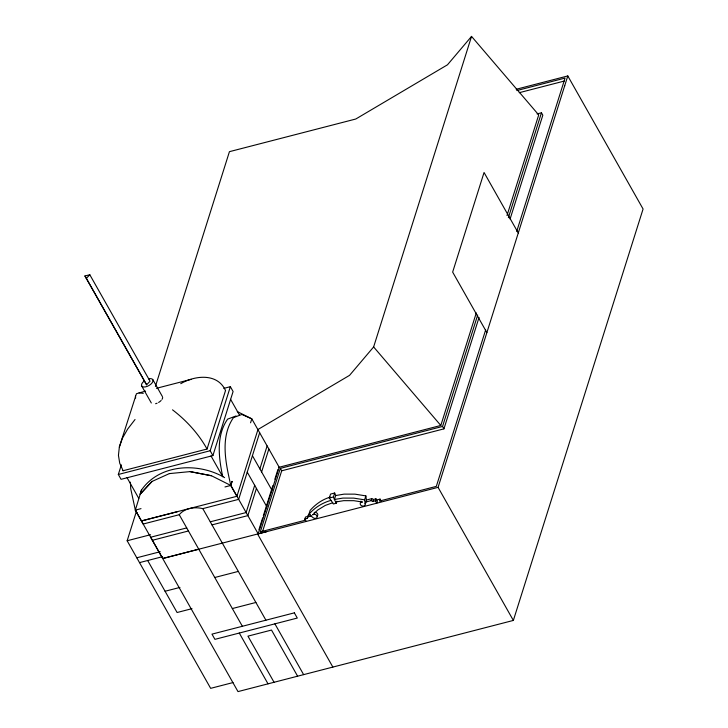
<?xml version="1.0" encoding="UTF-8"?>
<svg xmlns="http://www.w3.org/2000/svg" width="728" height="728" viewBox="0 0 728 728"><rect width="100%" height="100%" fill="white"/><g stroke="black" fill="none" stroke-linecap="round" stroke-linejoin="round"><path stroke-width="1.09" d="M145.582 391.118L136.445 393.712L119.337 447.028L118.446 455.355L119.729 463.254L123.123 470.716M224.624 477.641C198.762 462.289 159.678 463.654 141.459 490.08L135.326 510.146L237.992 691.6L513.358 620.429L643.079 209.009L567.795 75.94L516.207 89.271M223.805 388.379L230.367 386.677L233.096 391.518L212.904 455.582L121.057 479.324L118.327 474.483L121.358 464.874M155.392 386.468L229.429 151.67L355.774 119.019L447.474 64.81L471.544 36.4L538.72 114.915L506.997 215.543M169.378 473.591L152.025 481.454L140.176 494.166L141.459 490.08M233.015 682.564L210.656 688.342L127.154 540.758L136.555 510.938M259.659 432.732L238.657 499.353L202.803 508.626A23.878 18.227 17.5 0 0 179.243 514.714L143.179 524.033L141.459 520.939L236.919 496.287L257.921 429.675M198.762 549.212L162.717 558.494L150.651 537.228L186.714 527.909M225.562 390.445L207.034 449.03C198.526 433.661 186.441 420.484 172.518 409.837M212.904 455.582L210.165 450.741L230.367 386.677M222.704 476.613L210.993 455.919M236.919 496.287L230.803 485.449L232.086 481.381M250.559 422.813L251.806 418.855L237.273 411.566M266.757 531.64L258.185 533.833L230.794 485.44L232.05 481.49M254.7 485.321L246.119 512.548L210.265 521.821M259.887 468.896L267.121 445.936M256.438 488.388L247.857 515.615L212.003 524.888M261.616 471.962L268.86 448.994M258.931 529.711L262.662 517.89M263.336 515.743L272.827 485.658M274.856 479.206L277.905 469.542M258.185 533.833L279.179 467.24L251.806 418.855L241.869 414.459L233.451 417.626C219.765 437.537 225.862 463.581 230.803 485.449L224.97 486.959M477.677 315.042L442.551 426.444L280.335 468.377L260.315 531.868L304.477 520.447L305.478 517.035L307.944 516.398L308.472 514.905L310.319 514.432M262.362 532.132L281.7 470.798L280.335 468.377M306.224 521.439L304.859 519.019L307.316 518.381L308.472 514.905M336.827 501.255L336.209 503.239L333.379 503.967L332.687 502.757L325.261 505.432L317.708 510.037L312.667 514.923L313.022 514.641A2.566 1.956 17.5 0 1 316.58 515.297A2.566 1.956 17.5 0 1 316.316 518.081A2.566 1.956 17.5 0 1 312.767 517.426L308.918 514.314L310.164 510.355C315.561 504.231 322.431 499.372 330.33 497.106M257.858 429.556L349.558 375.348L373.628 346.947L471.544 36.4M332.687 502.757L329.302 498.043L330.548 494.085L334.671 493.02L335.663 495.531L334.416 499.49L336.209 503.239M362.317 502.038L362.244 502.029A2.566 1.956 17.5 0 0 360.442 504.64L360.806 505.123A2.566 1.956 17.5 0 0 363.809 505.987A2.566 1.956 17.5 0 0 365.183 503.985L364.601 499.845L353.69 498.107L342.888 498.089L334.416 499.49L333.424 496.978L334.671 493.02M364.601 499.845L365.847 495.886L354.936 494.148L344.135 494.13L335.663 495.531M364.983 503.794A2.566 1.956 17.5 0 0 365.811 502.011L366.43 500.036L365.847 495.886M365.811 502.011L371.162 500.627L371.781 498.653L373.51 499.454L375.966 498.817L377.332 501.237L376.713 503.212L375.348 500.8L375.966 498.817M371.162 500.627L372.882 501.428L373.51 499.454M375.721 500.218L380.071 499.099L379.443 501.073L436.318 486.377L485.658 329.902M278.587 467.394L440.804 425.461L476.285 312.931M508.371 217.69L541.459 112.776L537.055 113.914M281.7 470.798L443.925 428.865L479.051 317.454M510.082 219.028L542.824 115.197L541.459 112.776M516.716 231.395L565.055 78.078L516.78 90.563M513.358 620.429L438.074 487.36L567.795 75.94M564.537 86.268L564.691 85.795M119.337 447.028L122.395 438.283L127.627 429.111L135.026 419.528M307.316 518.381L307.853 516.88L311.539 515.925M140.176 494.148L152.025 481.435M146.601 384.803L86.368 278.351L89.817 274.756L150.05 381.217L146.601 384.803L84.921 275.976L89.817 274.756M308.918 514.314C314.714 507.58 322.44 502.739 331.012 500.373M180.762 383.683C194.813 375.411 217.472 372.781 225.489 390.499M236.036 415.961L227.627 419.128C215.943 435.799 218.691 457.876 222.759 476.704M519.246 92.693L564.236 81.072M156.429 388.315L191.136 379.343M122.914 470.77L207.089 449.012M118.327 474.483L210.165 450.741M141.014 508.645L135.344 510.11L130.74 488.825L130.367 482.154M127.154 540.758L150.578 534.707M152.38 540.294L188.443 530.976M329.302 498.043L333.424 496.978M136.782 557.785L160.206 551.724M371.781 498.653L366.43 500.036A2.566 1.956 17.5 0 1 366.466 500.555M372.882 501.428L375.348 500.8M139.521 562.617L162.572 556.665M162.699 558.531L438.065 487.36M214.769 577.495L238.32 571.407M165.074 591.254L179.962 587.414M191.992 608.663L177.104 612.512L147.684 560.515M232.341 608.553L255.892 602.466M141.459 520.939L177.514 511.648M335.517 502.029L343.698 500.664L353.863 500.682L362.307 502.029M169.378 473.6L190.054 471.608L211.429 475.73L230.803 485.449M139.075 392.801L143.27 393.375M190.054 471.617L211.429 475.739M373.628 346.947L440.804 425.461M84.921 275.976L86.368 278.351M137.355 513.695L135.335 510.128L141.387 520.848M518.272 232.978L484.056 172.491L452.652 272.09L486.868 332.578M442.551 426.444L443.925 428.865M380.071 499.099L381.436 501.519M230.576 399.317L239.503 415.087M252.425 455.701L271.944 490.199M247.238 472.135L266.757 506.633M257.576 534.006L332.86 667.076M152.789 379.579L162.371 396.514M141.742 386.058L151.324 402.994M274.902 623.841L303.631 674.629M202.803 508.626L265.92 620.192M297.606 676.194L271.508 630.057L247.948 636.145L274.056 682.282M179.243 514.714L242.369 626.28M239.285 633.051L268.022 683.838M127.027 477.614L138.739 498.316M135.39 396.114L135.645 398.061M148.512 378.869A6.406 3.203 -29.5 0 1 152.407 382.428A6.406 3.203 -29.5 0 1 143.361 386.968A6.406 3.203 -29.5 0 1 144.144 381.062M162.635 397.324A6.406 3.203 -29.5 0 1 161.989 399.363M161.125 400.464A6.406 3.203 -29.5 0 1 158.595 402.438M157.112 403.185A6.406 3.203 -29.5 0 1 155.601 403.703M360.824 501.619A2.566 1.956 17.5 0 1 360.952 501.119M314.196 512.448A2.566 1.956 17.5 0 1 317.399 513.549A2.566 1.956 17.5 0 1 316.944 516.106M294.349 612.849L211.975 634.134L214.924 639.348L297.288 618.054L294.349 612.849"/></g></svg>
